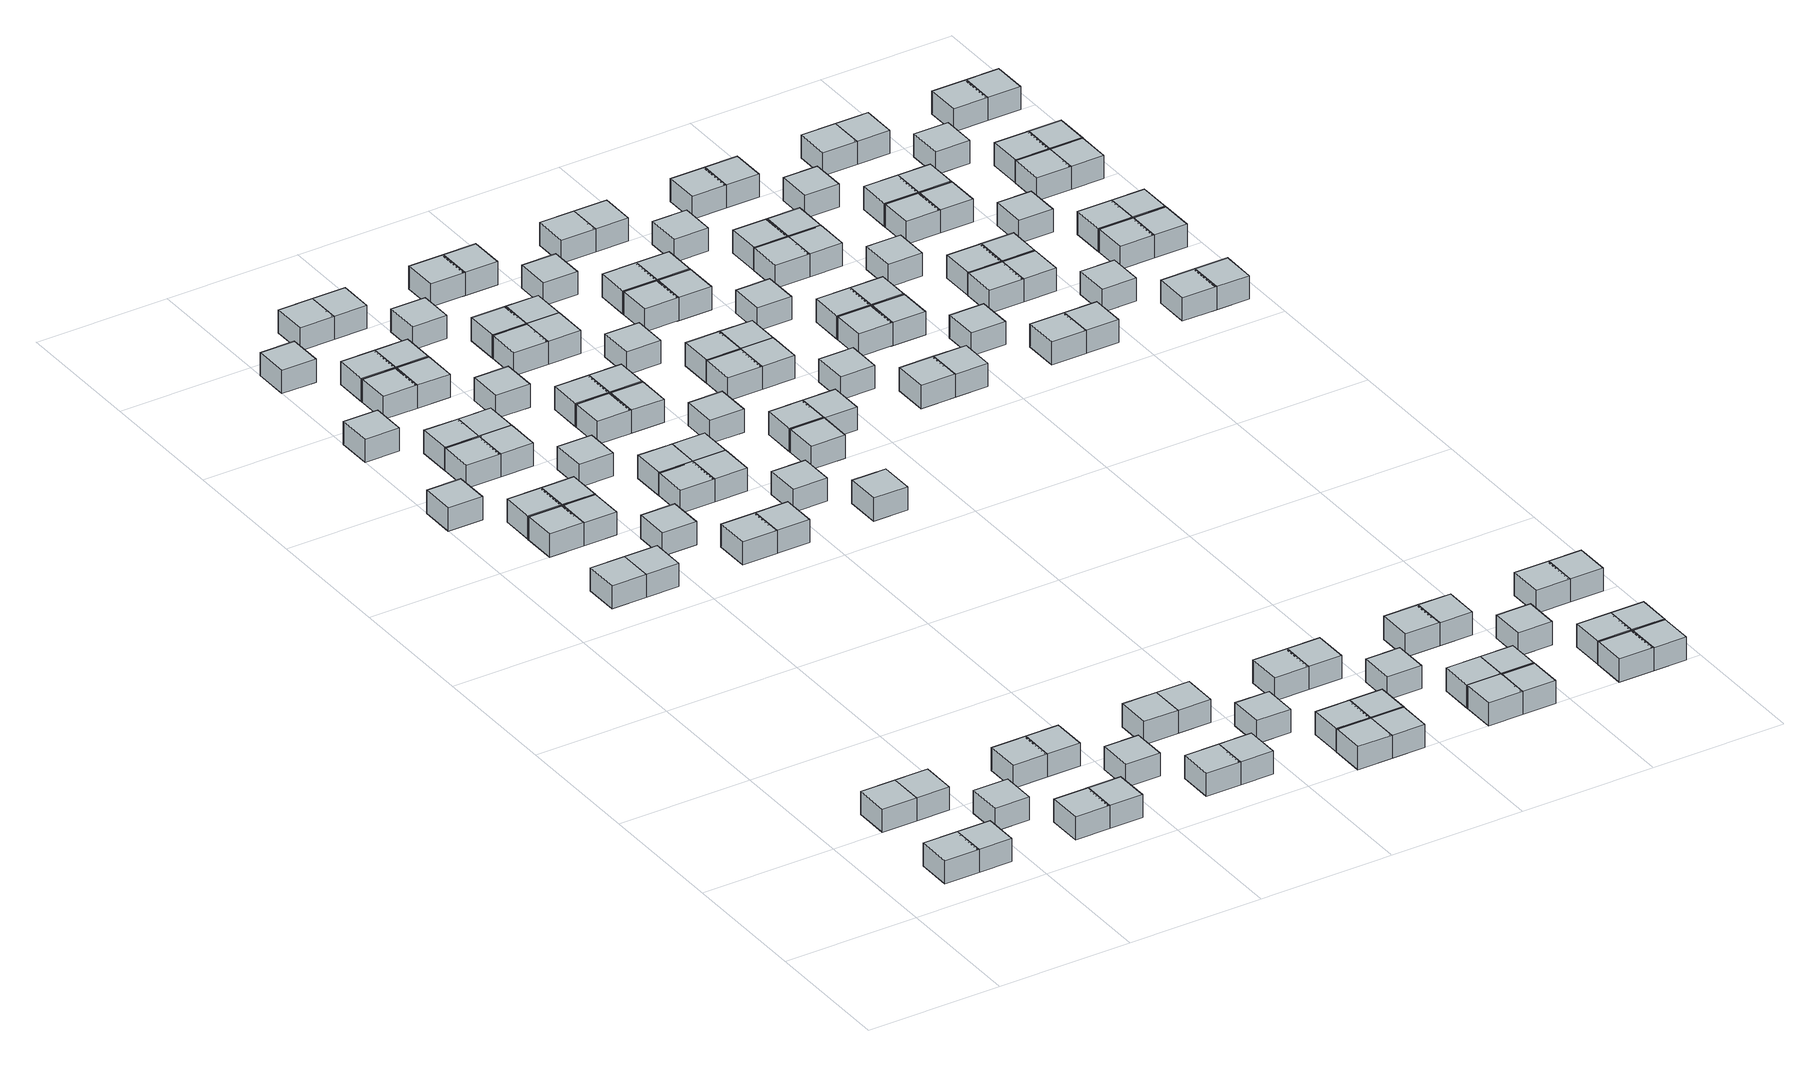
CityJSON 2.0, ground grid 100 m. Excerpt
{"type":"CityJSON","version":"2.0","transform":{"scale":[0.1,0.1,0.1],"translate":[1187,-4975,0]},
"CityObjects":{
"object1":{"type":"GenericCityObject","geometry":[{"type":"Solid","lod":"1","boundaries":[[[[0,1,2,3]],[[4,5,1,0]],[[5,6,2,1]],[[6,7,3,2]],[[7,4,0,3]],[[7,6,5,4]]]]}]},
"object2":{"type":"GenericCityObject","geometry":[{"type":"Solid","lod":"1","boundaries":[[[[8,9,10,11]],[[12,13,9,8]],[[13,14,10,9]],[[14,15,11,10]],[[15,12,8,11]],[[15,14,13,12]]]]}]},
"object3":{"type":"GenericCityObject","geometry":[{"type":"Solid","lod":"1","boundaries":[[[[16,17,18,19]],[[20,21,17,16]],[[21,22,18,17]],[[22,23,19,18]],[[23,20,16,19]],[[23,22,21,20]]]]}]},
"object4":{"type":"GenericCityObject","geometry":[{"type":"Solid","lod":"1","boundaries":[[[[24,25,26,27]],[[28,29,25,24]],[[29,30,26,25]],[[30,31,27,26]],[[31,28,24,27]],[[31,30,29,28]]]]}]},
"object5":{"type":"GenericCityObject","geometry":[{"type":"Solid","lod":"1","boundaries":[[[[32,33,34,35]],[[36,37,33,32]],[[37,38,34,33]],[[38,39,35,34]],[[39,36,32,35]],[[39,38,37,36]]]]}]},
"object6":{"type":"GenericCityObject","geometry":[{"type":"Solid","lod":"1","boundaries":[[[[40,41,42,43]],[[44,45,41,40]],[[45,46,42,41]],[[46,47,43,42]],[[47,44,40,43]],[[47,46,45,44]]]]}]},
"object7":{"type":"GenericCityObject","geometry":[{"type":"Solid","lod":"1","boundaries":[[[[48,49,50,51]],[[52,53,49,48]],[[53,54,50,49]],[[54,55,51,50]],[[55,52,48,51]],[[55,54,53,52]]]]}]},
"object8":{"type":"GenericCityObject","geometry":[{"type":"Solid","lod":"1","boundaries":[[[[56,57,58,59]],[[60,61,57,56]],[[61,62,58,57]],[[62,63,59,58]],[[63,60,56,59]],[[63,62,61,60]]]]}]},
"object9":{"type":"GenericCityObject","geometry":[{"type":"Solid","lod":"1","boundaries":[[[[64,65,66,67]],[[68,69,65,64]],[[69,70,66,65]],[[70,71,67,66]],[[71,68,64,67]],[[71,70,69,68]]]]}]},
"object10":{"type":"GenericCityObject","geometry":[{"type":"Solid","lod":"1","boundaries":[[[[72,73,74,75]],[[76,77,73,72]],[[77,78,74,73]],[[78,79,75,74]],[[79,76,72,75]],[[79,78,77,76]]]]}]},
"object11":{"type":"GenericCityObject","geometry":[{"type":"Solid","lod":"1","boundaries":[[[[80,81,82,83]],[[84,85,81,80]],[[85,86,82,81]],[[86,87,83,82]],[[87,84,80,83]],[[87,86,85,84]]]]}]},
"object12":{"type":"GenericCityObject","geometry":[{"type":"Solid","lod":"1","boundaries":[[[[88,89,90,91]],[[92,93,89,88]],[[93,94,90,89]],[[94,95,91,90]],[[95,92,88,91]],[[95,94,93,92]]]]}]},
"object13":{"type":"GenericCityObject","geometry":[{"type":"Solid","lod":"1","boundaries":[[[[96,97,98,99]],[[100,101,97,96]],[[101,102,98,97]],[[102,103,99,98]],[[103,100,96,99]],[[103,102,101,100]]]]}]},
"object14":{"type":"GenericCityObject","geometry":[{"type":"Solid","lod":"1","boundaries":[[[[104,105,106,107]],[[108,109,105,104]],[[109,110,106,105]],[[110,111,107,106]],[[111,108,104,107]],[[111,110,109,108]]]]}]},
"object15":{"type":"GenericCityObject","geometry":[{"type":"Solid","lod":"1","boundaries":[[[[112,113,114,115]],[[116,117,113,112]],[[117,118,114,113]],[[118,119,115,114]],[[119,116,112,115]],[[119,118,117,116]]]]}]},
"object16":{"type":"GenericCityObject","geometry":[{"type":"Solid","lod":"1","boundaries":[[[[120,121,122,123]],[[124,125,121,120]],[[125,126,122,121]],[[126,127,123,122]],[[127,124,120,123]],[[127,126,125,124]]]]}]},
"object17":{"type":"GenericCityObject","geometry":[{"type":"Solid","lod":"1","boundaries":[[[[128,129,130,131]],[[132,133,129,128]],[[133,134,130,129]],[[134,135,131,130]],[[135,132,128,131]],[[135,134,133,132]]]]}]},
"object18":{"type":"GenericCityObject","geometry":[{"type":"Solid","lod":"1","boundaries":[[[[136,137,138,139]],[[140,141,137,136]],[[141,142,138,137]],[[142,143,139,138]],[[143,140,136,139]],[[143,142,141,140]]]]}]},
"object19":{"type":"GenericCityObject","geometry":[{"type":"Solid","lod":"1","boundaries":[[[[144,145,146,147]],[[148,149,145,144]],[[149,150,146,145]],[[150,151,147,146]],[[151,148,144,147]],[[151,150,149,148]]]]}]},
"object20":{"type":"GenericCityObject","geometry":[{"type":"Solid","lod":"1","boundaries":[[[[152,153,154,155]],[[156,157,153,152]],[[157,158,154,153]],[[158,159,155,154]],[[159,156,152,155]],[[159,158,157,156]]]]}]},
"object21":{"type":"GenericCityObject","geometry":[{"type":"Solid","lod":"1","boundaries":[[[[160,161,162,163]],[[164,165,161,160]],[[165,166,162,161]],[[166,167,163,162]],[[167,164,160,163]],[[167,166,165,164]]]]}]},
"object22":{"type":"GenericCityObject","geometry":[{"type":"Solid","lod":"1","boundaries":[[[[168,169,170,171]],[[172,173,169,168]],[[173,174,170,169]],[[174,175,171,170]],[[175,172,168,171]],[[175,174,173,172]]]]}]},
"object23":{"type":"GenericCityObject","geometry":[{"type":"Solid","lod":"1","boundaries":[[[[176,177,178,179]],[[180,181,177,176]],[[181,182,178,177]],[[182,183,179,178]],[[183,180,176,179]],[[183,182,181,180]]]]}]},
"object24":{"type":"GenericCityObject","geometry":[{"type":"Solid","lod":"1","boundaries":[[[[184,185,186,187]],[[188,189,185,184]],[[189,190,186,185]],[[190,191,187,186]],[[191,188,184,187]],[[191,190,189,188]]]]}]},
"object25":{"type":"GenericCityObject","geometry":[{"type":"Solid","lod":"1","boundaries":[[[[192,193,194,195]],[[196,197,193,192]],[[197,198,194,193]],[[198,199,195,194]],[[199,196,192,195]],[[199,198,197,196]]]]}]},
"object26":{"type":"GenericCityObject","geometry":[{"type":"Solid","lod":"1","boundaries":[[[[200,201,202,203]],[[204,205,201,200]],[[205,206,202,201]],[[206,207,203,202]],[[207,204,200,203]],[[207,206,205,204]]]]}]},
"object27":{"type":"GenericCityObject","geometry":[{"type":"Solid","lod":"1","boundaries":[[[[208,209,210,211]],[[212,213,209,208]],[[213,214,210,209]],[[214,215,211,210]],[[215,212,208,211]],[[215,214,213,212]]]]}]},
"object28":{"type":"GenericCityObject","geometry":[{"type":"Solid","lod":"1","boundaries":[[[[216,217,218,219]],[[220,221,217,216]],[[221,222,218,217]],[[222,223,219,218]],[[223,220,216,219]],[[223,222,221,220]]]]}]},
"object29":{"type":"GenericCityObject","geometry":[{"type":"Solid","lod":"1","boundaries":[[[[224,225,226,227]],[[228,229,225,224]],[[229,230,226,225]],[[230,231,227,226]],[[231,228,224,227]],[[231,230,229,228]]]]}]},
"object30":{"type":"GenericCityObject","geometry":[{"type":"Solid","lod":"1","boundaries":[[[[232,233,234,235]],[[236,237,233,232]],[[237,238,234,233]],[[238,239,235,234]],[[239,236,232,235]],[[239,238,237,236]]]]}]},
"object31":{"type":"GenericCityObject","geometry":[{"type":"Solid","lod":"1","boundaries":[[[[240,241,242,243]],[[244,245,241,240]],[[245,246,242,241]],[[246,247,243,242]],[[247,244,240,243]],[[247,246,245,244]]]]}]},
"object32":{"type":"GenericCityObject","geometry":[{"type":"Solid","lod":"1","boundaries":[[[[248,249,250,251]],[[252,253,249,248]],[[253,254,250,249]],[[254,255,251,250]],[[255,252,248,251]],[[255,254,253,252]]]]}]},
"object33":{"type":"GenericCityObject","geometry":[{"type":"Solid","lod":"1","boundaries":[[[[256,257,258,259]],[[260,261,257,256]],[[261,262,258,257]],[[262,263,259,258]],[[263,260,256,259]],[[263,262,261,260]]]]}]},
"object34":{"type":"GenericCityObject","geometry":[{"type":"Solid","lod":"1","boundaries":[[[[264,265,266,267]],[[268,269,265,264]],[[269,270,266,265]],[[270,271,267,266]],[[271,268,264,267]],[[271,270,269,268]]]]}]},
"object35":{"type":"GenericCityObject","geometry":[{"type":"Solid","lod":"1","boundaries":[[[[272,273,274,275]],[[276,277,273,272]],[[277,278,274,273]],[[278,279,275,274]],[[279,276,272,275]],[[279,278,277,276]]]]}]},
"object36":{"type":"GenericCityObject","geometry":[{"type":"Solid","lod":"1","boundaries":[[[[280,281,282,283]],[[284,285,281,280]],[[285,286,282,281]],[[286,287,283,282]],[[287,284,280,283]],[[287,286,285,284]]]]}]},
"object37":{"type":"GenericCityObject","geometry":[{"type":"Solid","lod":"1","boundaries":[[[[288,289,290,291]],[[292,293,289,288]],[[293,294,290,289]],[[294,295,291,290]],[[295,292,288,291]],[[295,294,293,292]]]]}]},
"object38":{"type":"GenericCityObject","geometry":[{"type":"Solid","lod":"1","boundaries":[[[[296,297,298,299]],[[300,301,297,296]],[[301,302,298,297]],[[302,303,299,298]],[[303,300,296,299]],[[303,302,301,300]]]]}]},
"object39":{"type":"GenericCityObject","geometry":[{"type":"Solid","lod":"1","boundaries":[[[[304,305,306,307]],[[308,309,305,304]],[[309,310,306,305]],[[310,311,307,306]],[[311,308,304,307]],[[311,310,309,308]]]]}]},
"object40":{"type":"GenericCityObject","geometry":[{"type":"Solid","lod":"1","boundaries":[[[[312,313,314,315]],[[316,317,313,312]],[[317,318,314,313]],[[318,319,315,314]],[[319,316,312,315]],[[319,318,317,316]]]]}]},
"object41":{"type":"GenericCityObject","geometry":[{"type":"Solid","lod":"1","boundaries":[[[[320,321,322,323]],[[324,325,321,320]],[[325,326,322,321]],[[326,327,323,322]],[[327,324,320,323]],[[327,326,325,324]]]]}]},
"object42":{"type":"GenericCityObject","geometry":[{"type":"Solid","lod":"1","boundaries":[[[[328,329,330,331]],[[332,333,329,328]],[[333,334,330,329]],[[334,335,331,330]],[[335,332,328,331]],[[335,334,333,332]]]]}]},
"object43":{"type":"GenericCityObject","geometry":[{"type":"Solid","lod":"1","boundaries":[[[[336,337,338,339]],[[340,341,337,336]],[[341,342,338,337]],[[342,343,339,338]],[[343,340,336,339]],[[343,342,341,340]]]]}]},
"object44":{"type":"GenericCityObject","geometry":[{"type":"Solid","lod":"1","boundaries":[[[[344,345,346,347]],[[348,349,345,344]],[[349,350,346,345]],[[350,351,347,346]],[[351,348,344,347]],[[351,350,349,348]]]]}]},
"object45":{"type":"GenericCityObject","geometry":[{"type":"Solid","lod":"1","boundaries":[[[[352,353,354,355]],[[356,357,353,352]],[[357,358,354,353]],[[358,359,355,354]],[[359,356,352,355]],[[359,358,357,356]]]]}]},
"object46":{"type":"GenericCityObject","geometry":[{"type":"Solid","lod":"1","boundaries":[[[[360,361,362,363]],[[364,365,361,360]],[[365,366,362,361]],[[366,367,363,362]],[[367,364,360,363]],[[367,366,365,364]]]]}]},
"object47":{"type":"GenericCityObject","geometry":[{"type":"Solid","lod":"1","boundaries":[[[[368,369,370,371]],[[372,373,369,368]],[[373,374,370,369]],[[374,375,371,370]],[[375,372,368,371]],[[375,374,373,372]]]]}]},
"object48":{"type":"GenericCityObject","geometry":[{"type":"Solid","lod":"1","boundaries":[[[[376,377,378,379]],[[380,381,377,376]],[[381,382,378,377]],[[382,383,379,378]],[[383,380,376,379]],[[383,382,381,380]]]]}]},
"object49":{"type":"GenericCityObject","geometry":[{"type":"Solid","lod":"1","boundaries":[[[[384,385,386,387]],[[388,389,385,384]],[[389,390,386,385]],[[390,391,387,386]],[[391,388,384,387]],[[391,390,389,388]]]]}]},
"object50":{"type":"GenericCityObject","geometry":[{"type":"Solid","lod":"1","boundaries":[[[[392,393,394,395]],[[396,397,393,392]],[[397,398,394,393]],[[398,399,395,394]],[[399,396,392,395]],[[399,398,397,396]]]]}]},
"object51":{"type":"GenericCityObject","geometry":[{"type":"Solid","lod":"1","boundaries":[[[[400,401,402,403]],[[404,405,401,400]],[[405,406,402,401]],[[406,407,403,402]],[[407,404,400,403]],[[407,406,405,404]]]]}]},
"object52":{"type":"GenericCityObject","geometry":[{"type":"Solid","lod":"1","boundaries":[[[[408,409,410,411]],[[412,413,409,408]],[[413,414,410,409]],[[414,415,411,410]],[[415,412,408,411]],[[415,414,413,412]]]]}]},
"object53":{"type":"GenericCityObject","geometry":[{"type":"Solid","lod":"1","boundaries":[[[[416,417,418,419]],[[420,421,417,416]],[[421,422,418,417]],[[422,423,419,418]],[[423,420,416,419]],[[423,422,421,420]]]]}]},
"object54":{"type":"GenericCityObject","geometry":[{"type":"Solid","lod":"1","boundaries":[[[[424,425,426,427]],[[428,429,425,424]],[[429,430,426,425]],[[430,431,427,426]],[[431,428,424,427]],[[431,430,429,428]]]]}]},
"object55":{"type":"GenericCityObject","geometry":[{"type":"Solid","lod":"1","boundaries":[[[[432,433,434,435]],[[436,437,433,432]],[[437,438,434,433]],[[438,439,435,434]],[[439,436,432,435]],[[439,438,437,436]]]]}]},
"object56":{"type":"GenericCityObject","geometry":[{"type":"Solid","lod":"1","boundaries":[[[[440,441,442,443]],[[444,445,441,440]],[[445,446,442,441]],[[446,447,443,442]],[[447,444,440,443]],[[447,446,445,444]]]]}]},
"object57":{"type":"GenericCityObject","geometry":[{"type":"Solid","lod":"1","boundaries":[[[[448,449,450,451]],[[452,453,449,448]],[[453,454,450,449]],[[454,455,451,450]],[[455,452,448,451]],[[455,454,453,452]]]]}]},
"object58":{"type":"GenericCityObject","geometry":[{"type":"Solid","lod":"1","boundaries":[[[[456,457,458,459]],[[460,461,457,456]],[[461,462,458,457]],[[462,463,459,458]],[[463,460,456,459]],[[463,462,461,460]]]]}]},
"object59":{"type":"GenericCityObject","geometry":[{"type":"Solid","lod":"1","boundaries":[[[[464,465,466,467]],[[468,469,465,464]],[[469,470,466,465]],[[470,471,467,466]],[[471,468,464,467]],[[471,470,469,468]]]]}]},
"object60":{"type":"GenericCityObject","geometry":[{"type":"Solid","lod":"1","boundaries":[[[[472,473,474,475]],[[476,477,473,472]],[[477,478,474,473]],[[478,479,475,474]],[[479,476,472,475]],[[479,478,477,476]]]]}]},
"object61":{"type":"GenericCityObject","geometry":[{"type":"Solid","lod":"1","boundaries":[[[[480,481,482,483]],[[484,485,481,480]],[[485,486,482,481]],[[486,487,483,482]],[[487,484,480,483]],[[487,486,485,484]]]]}]},
"object62":{"type":"GenericCityObject","geometry":[{"type":"Solid","lod":"1","boundaries":[[[[488,489,490,491]],[[492,493,489,488]],[[493,494,490,489]],[[494,495,491,490]],[[495,492,488,491]],[[495,494,493,492]]]]}]},
"object63":{"type":"GenericCityObject","geometry":[{"type":"Solid","lod":"1","boundaries":[[[[496,497,498,499]],[[500,501,497,496]],[[501,502,498,497]],[[502,503,499,498]],[[503,500,496,499]],[[503,502,501,500]]]]}]},
"object64":{"type":"GenericCityObject","geometry":[{"type":"Solid","lod":"1","boundaries":[[[[504,505,506,507]],[[508,509,505,504]],[[509,510,506,505]],[[510,511,507,506]],[[511,508,504,507]],[[511,510,509,508]]]]}]},
"object65":{"type":"GenericCityObject","geometry":[{"type":"Solid","lod":"1","boundaries":[[[[512,513,514,515]],[[516,517,513,512]],[[517,518,514,513]],[[518,519,515,514]],[[519,516,512,515]],[[519,518,517,516]]]]}]},
"object66":{"type":"GenericCityObject","geometry":[{"type":"Solid","lod":"1","boundaries":[[[[520,521,522,523]],[[524,525,521,520]],[[525,526,522,521]],[[526,527,523,522]],[[527,524,520,523]],[[527,526,525,524]]]]}]},
"object67":{"type":"GenericCityObject","geometry":[{"type":"Solid","lod":"1","boundaries":[[[[528,529,530,531]],[[532,533,529,528]],[[533,534,530,529]],[[534,535,531,530]],[[535,532,528,531]],[[535,534,533,532]]]]}]},
"object68":{"type":"GenericCityObject","geometry":[{"type":"Solid","lod":"1","boundaries":[[[[536,537,538,539]],[[540,541,537,536]],[[541,542,538,537]],[[542,543,539,538]],[[543,540,536,539]],[[543,542,541,540]]]]}]},
"object69":{"type":"GenericCityObject","geometry":[{"type":"Solid","lod":"1","boundaries":[[[[544,545,546,547]],[[548,549,545,544]],[[549,550,546,545]],[[550,551,547,546]],[[551,548,544,547]],[[551,550,549,548]]]]}]},
"object70":{"type":"GenericCityObject","geometry":[{"type":"Solid","lod":"1","boundaries":[[[[552,553,554,555]],[[556,557,553,552]],[[557,558,554,553]],[[558,559,555,554]],[[559,556,552,555]],[[559,558,557,556]]]]}]},
"object71":{"type":"GenericCityObject","geometry":[{"type":"Solid","lod":"1","boundaries":[[[[560,561,562,563]],[[564,565,561,560]],[[565,566,562,561]],[[566,567,563,562]],[[567,564,560,563]],[[567,566,565,564]]]]}]},
"object72":{"type":"GenericCityObject","geometry":[{"type":"Solid","lod":"1","boundaries":[[[[568,569,570,571]],[[572,573,569,568]],[[573,574,570,569]],[[574,575,571,570]],[[575,572,568,571]],[[575,574,573,572]]]]}]},
"object73":{"type":"GenericCityObject","geometry":[{"type":"Solid","lod":"1","boundaries":[[[[576,577,578,579]],[[580,581,577,576]],[[581,582,578,577]],[[582,583,579,578]],[[583,580,576,579]],[[583,582,581,580]]]]}]},
"object74":{"type":"GenericCityObject","geometry":[{"type":"Solid","lod":"1","boundaries":[[[[584,585,586,587]],[[588,589,585,584]],[[589,590,586,585]],[[590,591,587,586]],[[591,588,584,587]],[[591,590,589,588]]]]}]},
"object75":{"type":"GenericCityObject","geometry":[{"type":"Solid","lod":"1","boundaries":[[[[592,593,594,595]],[[596,597,593,592]],[[597,598,594,593]],[[598,599,595,594]],[[599,596,592,595]],[[599,598,597,596]]]]}]},
"object76":{"type":"GenericCityObject","geometry":[{"type":"Solid","lod":"1","boundaries":[[[[600,601,602,603]],[[604,605,601,600]],[[605,606,602,601]],[[606,607,603,602]],[[607,604,600,603]],[[607,606,605,604]]]]}]},
"object77":{"type":"GenericCityObject","geometry":[{"type":"Solid","lod":"1","boundaries":[[[[608,609,610,611]],[[612,613,609,608]],[[613,614,610,609]],[[614,615,611,610]],[[615,612,608,611]],[[615,614,613,612]]]]}]},
"object78":{"type":"GenericCityObject","geometry":[{"type":"Solid","lod":"1","boundaries":[[[[616,617,618,619]],[[620,621,617,616]],[[621,622,618,617]],[[622,623,619,618]],[[623,620,616,619]],[[623,622,621,620]]]]}]},
"object79":{"type":"GenericCityObject","geometry":[{"type":"Solid","lod":"1","boundaries":[[[[624,625,626,627]],[[628,629,625,624]],[[629,630,626,625]],[[630,631,627,626]],[[631,628,624,627]],[[631,630,629,628]]]]}]},
"object80":{"type":"GenericCityObject","geometry":[{"type":"Solid","lod":"1","boundaries":[[[[632,633,634,635]],[[636,637,633,632]],[[637,638,634,633]],[[638,639,635,634]],[[639,636,632,635]],[[639,638,637,636]]]]}]},
"object81":{"type":"GenericCityObject","geometry":[{"type":"Solid","lod":"1","boundaries":[[[[640,641,642,643]],[[644,645,641,640]],[[645,646,642,641]],[[646,647,643,642]],[[647,644,640,643]],[[647,646,645,644]]]]}]},
"object82":{"type":"GenericCityObject","geometry":[{"type":"Solid","lod":"1","boundaries":[[[[648,649,650,651]],[[652,653,649,648]],[[653,654,650,649]],[[654,655,651,650]],[[655,652,648,651]],[[655,654,653,652]]]]}]},
"object83":{"type":"GenericCityObject","geometry":[{"type":"Solid","lod":"1","boundaries":[[[[656,657,658,659]],[[660,661,657,656]],[[661,662,658,657]],[[662,663,659,658]],[[663,660,656,659]],[[663,662,661,660]]]]}]},
"object84":{"type":"GenericCityObject","geometry":[{"type":"Solid","lod":"1","boundaries":[[[[664,665,666,667]],[[668,669,665,664]],[[669,670,666,665]],[[670,671,667,666]],[[671,668,664,667]],[[671,670,669,668]]]]}]},
"object85":{"type":"GenericCityObject","geometry":[{"type":"Solid","lod":"1","boundaries":[[[[672,673,674,675]],[[676,677,673,672]],[[677,678,674,673]],[[678,679,675,674]],[[679,676,672,675]],[[679,678,677,676]]]]}]},
"object86":{"type":"GenericCityObject","geometry":[{"type":"Solid","lod":"1","boundaries":[[[[680,681,682,683]],[[684,685,681,680]],[[685,686,682,681]],[[686,687,683,682]],[[687,684,680,683]],[[687,686,685,684]]]]}]},
"object87":{"type":"GenericCityObject","geometry":[{"type":"Solid","lod":"1","boundaries":[[[[688,689,690,691]],[[692,693,689,688]],[[693,694,690,689]],[[694,695,691,690]],[[695,692,688,691]],[[695,694,693,692]]]]}]},
"object88":{"type":"GenericCityObject","geometry":[{"type":"Solid","lod":"1","boundaries":[[[[696,697,698,699]],[[700,701,697,696]],[[701,702,698,697]],[[702,703,699,698]],[[703,700,696,699]],[[703,702,701,700]]]]}]},
"object89":{"type":"GenericCityObject","geometry":[{"type":"Solid","lod":"1","boundaries":[[[[704,705,706,707]],[[708,709,705,704]],[[709,710,706,705]],[[710,711,707,706]],[[711,708,704,707]],[[711,710,709,708]]]]}]},
"object90":{"type":"GenericCityObject","geometry":[{"type":"Solid","lod":"1","boundaries":[[[[712,713,714,715]],[[716,717,713,712]],[[717,718,714,713]],[[718,719,715,714]],[[719,716,712,715]],[[719,718,717,716]]]]}]},
"object91":{"type":"GenericCityObject","geometry":[{"type":"Solid","lod":"1","boundaries":[[[[720,721,722,723]],[[724,725,721,720]],[[725,726,722,721]],[[726,727,723,722]],[[727,724,720,723]],[[727,726,725,724]]]]}]},
"object92":{"type":"GenericCityObject","geometry":[{"type":"Solid","lod":"1","boundaries":[[[[728,729,730,731]],[[732,733,729,728]],[[733,734,730,729]],[[734,735,731,730]],[[735,732,728,731]],[[735,734,733,732]]]]}]},
"object93":{"type":"GenericCityObject","geometry":[{"type":"Solid","lod":"1","boundaries":[[[[736,737,738,739]],[[740,741,737,736]],[[741,742,738,737]],[[742,743,739,738]],[[743,740,736,739]],[[743,742,741,740]]]]}]},
"object94":{"type":"GenericCityObject","geometry":[{"type":"Solid","lod":"1","boundaries":[[[[744,745,746,747]],[[748,749,745,744]],[[749,750,746,745]],[[750,751,747,746]],[[751,748,744,747]],[[751,750,749,748]]]]}]},
"object95":{"type":"GenericCityObject","geometry":[{"type":"Solid","lod":"1","boundaries":[[[[752,753,754,755]],[[756,757,753,752]],[[757,758,754,753]],[[758,759,755,754]],[[759,756,752,755]],[[759,758,757,756]]]]}]},
"object96":{"type":"GenericCityObject","geometry":[{"type":"Solid","lod":"1","boundaries":[[[[760,761,762,763]],[[764,765,761,760]],[[765,766,762,761]],[[766,767,763,762]],[[767,764,760,763]],[[767,766,765,764]]]]}]},
"object97":{"type":"GenericCityObject","geometry":[{"type":"Solid","lod":"1","boundaries":[[[[768,769,770,771]],[[772,773,769,768]],[[773,774,770,769]],[[774,775,771,770]],[[775,772,768,771]],[[775,774,773,772]]]]}]},
"object98":{"type":"GenericCityObject","geometry":[{"type":"Solid","lod":"1","boundaries":[[[[776,777,778,779]],[[780,781,777,776]],[[781,782,778,777]],[[782,783,779,778]],[[783,780,776,779]],[[783,782,781,780]]]]}]},
"object99":{"type":"GenericCityObject","geometry":[{"type":"Solid","lod":"1","boundaries":[[[[784,785,786,787]],[[788,789,785,784]],[[789,790,786,785]],[[790,791,787,786]],[[791,788,784,787]],[[791,790,789,788]]]]}]},
"object100":{"type":"GenericCityObject","geometry":[{"type":"Solid","lod":"1","boundaries":[[[[792,793,794,795]],[[796,797,793,792]],[[797,798,794,793]],[[798,799,795,794]],[[799,796,792,795]],[[799,798,797,796]]]]}]},
"object101":{"type":"GenericCityObject","geometry":[{"type":"Solid","lod":"1","boundaries":[[[[800,801,802,803]],[[804,805,801,800]],[[805,806,802,801]],[[806,807,803,802]],[[807,804,800,803]],[[807,806,805,804]]]]}]},
"object102":{"type":"GenericCityObject","geometry":[{"type":"Solid","lod":"1","boundaries":[[[[808,809,810,811]],[[812,813,809,808]],[[813,814,810,809]],[[814,815,811,810]],[[815,812,808,811]],[[815,814,813,812]]]]}]},
"object103":{"type":"GenericCityObject","geometry":[{"type":"Solid","lod":"1","boundaries":[[[[816,817,818,819]],[[820,821,817,816]],[[821,822,818,817]],[[822,823,819,818]],[[823,820,816,819]],[[823,822,821,820]]]]}]},
"object104":{"type":"GenericCityObject","geometry":[{"type":"Solid","lod":"1","boundaries":[[[[824,825,826,827]],[[828,829,825,824]],[[829,830,826,825]],[[830,831,827,826]],[[831,828,824,827]],[[831,830,829,828]]]]}]},
"object105":{"type":"GenericCityObject","geometry":[{"type":"Solid","lod":"1","boundaries":[[[[832,833,834,835]],[[836,837,833,832]],[[837,838,834,833]],[[838,839,835,834]],[[839,836,832,835]],[[839,838,837,836]]]]}]},
"object106":{"type":"GenericCityObject","geometry":[{"type":"Solid","lod":"1","boundaries":[[[[840,841,842,843]],[[844,845,841,840]],[[845,846,842,841]],[[846,847,843,842]],[[847,844,840,843]],[[847,846,845,844]]]]}]},
"object107":{"type":"GenericCityObject","geometry":[{"type":"Solid","lod":"1","boundaries":[[[[848,849,850,851]],[[852,853,849,848]],[[853,854,850,849]],[[854,855,851,850]],[[855,852,848,851]],[[855,854,853,852]]]]}]},
"object108":{"type":"GenericCityObject","geometry":[{"type":"Solid","lod":"1","boundaries":[[[[856,857,858,859]],[[860,861,857,856]],[[861,862,858,857]],[[862,863,859,858]],[[863,860,856,859]],[[863,862,861,860]]]]}]},
"object109":{"type":"GenericCityObject","geometry":[{"type":"Solid","lod":"1","boundaries":[[[[864,865,866,867]],[[868,869,865,864]],[[869,870,866,865]],[[870,871,867,866]],[[871,868,864,867]],[[871,870,869,868]]]]}]},
"object110":{"type":"GenericCityObject","geometry":[{"type":"Solid","lod":"1","boundaries":[[[[872,873,874,875]],[[876,877,873,872]],[[877,878,874,873]],[[878,879,875,874]],[[879,876,872,875]],[[879,878,877,876]]]]}]},
"object111":{"type":"GenericCityObject","geometry":[{"type":"Solid","lod":"1","boundaries":[[[[880,881,882,883]],[[884,885,881,880]],[[885,886,882,881]],[[886,887,883,882]],[[887,884,880,883]],[[887,886,885,884]]]]}]},
"object112":{"type":"GenericCityObject","geometry":[{"type":"Solid","lod":"1","boundaries":[[[[888,889,890,891]],[[892,893,889,888]],[[893,894,890,889]],[[894,895,891,890]],[[895,892,888,891]],[[895,894,893,892]]]]}]},
"object113":{"type":"GenericCityObject","geometry":[{"type":"Solid","lod":"1","boundaries":[[[[896,897,898,899]],[[900,901,897,896]],[[901,902,898,897]],[[902,903,899,898]],[[903,900,896,899]],[[903,902,901,900]]]]}]},
"object114":{"type":"GenericCityObject","geometry":[{"type":"Solid","lod":"1","boundaries":[[[[904,905,906,907]],[[908,909,905,904]],[[909,910,906,905]],[[910,911,907,906]],[[911,908,904,907]],[[911,910,909,908]]]]}]},
"object115":{"type":"GenericCityObject","geometry":[{"type":"Solid","lod":"1","boundaries":[[[[912,913,914,915]],[[916,917,913,912]],[[917,918,914,913]],[[918,919,915,914]],[[919,916,912,915]],[[919,918,917,916]]]]}]},
"object116":{"type":"GenericCityObject","geometry":[{"type":"Solid","lod":"1","boundaries":[[[[920,921,922,923]],[[924,925,921,920]],[[925,926,922,921]],[[926,927,923,922]],[[927,924,920,923]],[[927,926,925,924]]]]}]},
"object117":{"type":"GenericCityObject","geometry":[{"type":"Solid","lod":"1","boundaries":[[[[928,929,930,931]],[[932,933,929,928]],[[933,934,930,929]],[[934,935,931,930]],[[935,932,928,931]],[[935,934,933,932]]]]}]},
"object118":{"type":"GenericCityObject","geometry":[{"type":"Solid","lod":"1","boundaries":[[[[936,937,938,939]],[[940,941,937,936]],[[941,942,938,937]],[[942,943,939,938]],[[943,940,936,939]],[[943,942,941,940]]]]}]},
"object119":{"type":"GenericCityObject","geometry":[{"type":"Solid","lod":"1","boundaries":[[[[944,945,946,947]],[[948,949,945,944]],[[949,950,946,945]],[[950,951,947,946]],[[951,948,944,947]],[[951,950,949,948]]]]}]},
"object120":{"type":"GenericCityObject","geometry":[{"type":"Solid","lod":"1","boundaries":[[[[952,953,954,955]],[[956,957,953,952]],[[957,958,954,953]],[[958,959,955,954]],[[959,956,952,955]],[[959,958,957,956]]]]}]},
"object121":{"type":"GenericCityObject","geometry":[{"type":"Solid","lod":"1","boundaries":[[[[960,961,962,963]],[[964,965,961,960]],[[965,966,962,961]],[[966,967,963,962]],[[967,964,960,963]],[[967,966,965,964]]]]}]},
"object122":{"type":"GenericCityObject","geometry":[{"type":"Solid","lod":"1","boundaries":[[[[968,969,970,971]],[[972,973,969,968]],[[973,974,970,969]],[[974,975,971,970]],[[975,972,968,971]],[[975,974,973,972]]]]}]},
"object123":{"type":"GenericCityObject","geometry":[{"type":"Solid","lod":"1","boundaries":[[[[976,977,978,979]],[[980,981,977,976]],[[981,982,978,977]],[[982,983,979,978]],[[983,980,976,979]],[[983,982,981,980]]]]}]},
"object124":{"type":"GenericCityObject","geometry":[{"type":"Solid","lod":"1","boundaries":[[[[984,985,986,987]],[[988,989,985,984]],[[989,990,986,985]],[[990,991,987,986]],[[991,988,984,987]],[[991,990,989,988]]]]}]},
"object125":{"type":"GenericCityObject","geometry":[{"type":"Solid","lod":"1","boundaries":[[[[992,993,994,995]],[[996,997,993,992]],[[997,998,994,993]],[[998,999,995,994]],[[999,996,992,995]],[[999,998,997,996]]]]}]},
"object126":{"type":"GenericCityObject","geometry":[{"type":"Solid","lod":"1","boundaries":[[[[1000,1001,1002,1003]],[[1004,1005,1001,1000]],[[1005,1006,1002,1001]],[[1006,1007,1003,1002]],[[1007,1004,1000,1003]],[[1007,1006,1005,1004]]]]}]},
"object127":{"type":"GenericCityObject","geometry":[{"type":"Solid","lod":"1","boundaries":[[[[1008,1009,1010,1011]],[[1012,1013,1009,1008]],[[1013,1014,1010,1009]],[[1014,1015,1011,1010]],[[1015,1012,1008,1011]],[[1015,1014,1013,1012]]]]}]},
"object128":{"type":"GenericCityObject","geometry":[{"type":"Solid","lod":"1","boundaries":[[[[1016,1017,1018,1019]],[[1020,1021,1017,1016]],[[1021,1022,1018,1017]],[[1022,1023,1019,1018]],[[1023,1020,1016,1019]],[[1023,1022,1021,1020]]]]}]},
"object129":{"type":"GenericCityObject","geometry":[{"type":"Solid","lod":"1","boundaries":[[[[1024,1025,1026,1027]],[[1028,1029,1025,1024]],[[1029,1030,1026,1025]],[[1030,1031,1027,1026]],[[1031,1028,1024,1027]],[[1031,1030,1029,1028]]]]}]},
"object130":{"type":"GenericCityObject","geometry":[{"type":"Solid","lod":"1","boundaries":[[[[1032,1033,1034,1035]],[[1036,1037,1033,1032]],[[1037,1038,1034,1033]],[[1038,1039,1035,1034]],[[1039,1036,1032,1035]],[[1039,1038,1037,1036]]]]}]},
"object131":{"type":"GenericCityObject","geometry":[{"type":"Solid","lod":"1","boundaries":[[[[1040,1041,1042,1043]],[[1044,1045,1041,1040]],[[1045,1046,1042,1041]],[[1046,1047,1043,1042]],[[1047,1044,1040,1043]],[[1047,1046,1045,1044]]]]}]},
"object132":{"type":"GenericCityObject","geometry":[{"type":"Solid","lod":"1","boundaries":[[[[1048,1049,1050,1051]],[[1052,1053,1049,1048]],[[1053,1054,1050,1049]],[[1054,1055,1051,1050]],[[1055,1052,1048,1051]],[[1055,1054,1053,1052]]]]}]},
"object133":{"type":"GenericCityObject","geometry":[{"type":"Solid","lod":"1","boundaries":[[[[1056,1057,1058,1059]],[[1060,1061,1057,1056]],[[1061,1062,1058,1057]],[[1062,1063,1059,1058]],[[1063,1060,1056,1059]],[[1063,1062,1061,1060]]]]}]},
"object134":{"type":"GenericCityObject","geometry":[{"type":"Solid","lod":"1","boundaries":[[[[1064,1065,1066,1067]],[[1068,1069,1065,1064]],[[1069,1070,1066,1065]],[[1070,1071,1067,1066]],[[1071,1068,1064,1067]],[[1071,1070,1069,1068]]]]}]},
"object135":{"type":"GenericCityObject","geometry":[{"type":"Solid","lod":"1","boundaries":[[[[1072,1073,1074,1075]],[[1076,1077,1073,1072]],[[1077,1078,1074,1073]],[[1078,1079,1075,1074]],[[1079,1076,1072,1075]],[[1079,1078,1077,1076]]]]}]},
"object136":{"type":"GenericCityObject","geometry":[{"type":"Solid","lod":"1","boundaries":[[[[1080,1081,1082,1083]],[[1084,1085,1081,1080]],[[1085,1086,1082,1081]],[[1086,1087,1083,1082]],[[1087,1084,1080,1083]],[[1087,1086,1085,1084]]]]}]},
"object137":{"type":"GenericCityObject","geometry":[{"type":"Solid","lod":"1","boundaries":[[[[1088,1089,1090,1091]],[[1092,1093,1089,1088]],[[1093,1094,1090,1089]],[[1094,1095,1091,1090]],[[1095,1092,1088,1091]],[[1095,1094,1093,1092]]]]}]}
},
"vertices":[
[380,250,0],[642,250,0],[642,512,0],[380,512,0],[380,250,175],[642,250,175],[642,512,175],[380,512,175],
[380,1000,0],[642,1000,0],[642,1262,0],[380,1262,0],[380,1000,175],[642,1000,175],[642,1262,175],[380,1262,175],
[630,250,0],[892,250,0],[892,512,0],[630,512,0],[630,250,175],[892,250,175],[892,512,175],[630,512,175],
[630,1000,0],[892,1000,0],[892,1262,0],[630,1262,0],[630,1000,175],[892,1000,175],[892,1262,175],[630,1262,175],
[1000,620,0],[1262,620,0],[1262,882,0],[1000,882,0],[1000,620,175],[1262,620,175],[1262,882,175],[1000,882,175],
[1380,250,0],[1642,250,0],[1642,512,0],[1380,512,0],[1380,250,175],[1642,250,175],[1642,512,175],[1380,512,175],
[380,4250,0],[642,4250,0],[642,4512,0],[380,4512,0],[380,4250,175],[642,4250,175],[642,4512,175],[380,4512,175],
[1380,1000,0],[1642,1000,0],[1642,1262,0],[1380,1262,0],[1380,1000,175],[1642,1000,175],[1642,1262,175],[1380,1262,175],
[0,5620,0],[262,5620,0],[262,5882,0],[0,5882,0],[0,5620,175],[262,5620,175],[262,5882,175],[0,5882,175],
[1630,250,0],[1892,250,0],[1892,512,0],[1630,512,0],[1630,250,175],[1892,250,175],[1892,512,175],[1630,512,175],
[380,5000,0],[642,5000,0],[642,5262,0],[380,5262,0],[380,5000,175],[642,5000,175],[642,5262,175],[380,5262,175],
[630,4250,0],[892,4250,0],[892,4512,0],[630,4512,0],[630,4250,175],[892,4250,175],[892,4512,175],[630,4512,175],
[1630,1000,0],[1892,1000,0],[1892,1262,0],[1630,1262,0],[1630,1000,175],[1892,1000,175],[1892,1262,175],[1630,1262,175],
[380,5250,0],[642,5250,0],[642,5512,0],[380,5512,0],[380,5250,175],[642,5250,175],[642,5512,175],[380,5512,175],
[0,6620,0],[262,6620,0],[262,6882,0],[0,6882,0],[0,6620,175],[262,6620,175],[262,6882,175],[0,6882,175],
[630,5000,0],[892,5000,0],[892,5262,0],[630,5262,0],[630,5000,175],[892,5000,175],[892,5262,175],[630,5262,175],
[380,6000,0],[642,6000,0],[642,6262,0],[380,6262,0],[380,6000,175],[642,6000,175],[642,6262,175],[380,6262,175],
[2000,620,0],[2262,620,0],[2262,882,0],[2000,882,0],[2000,620,175],[2262,620,175],[2262,882,175],[2000,882,175],
[630,5250,0],[892,5250,0],[892,5512,0],[630,5512,0],[630,5250,175],[892,5250,175],[892,5512,175],[630,5512,175],
[380,6250,0],[642,6250,0],[642,6512,0],[380,6512,0],[380,6250,175],[642,6250,175],[642,6512,175],[380,6512,175],
[0,7620,0],[262,7620,0],[262,7882,0],[0,7882,0],[0,7620,175],[262,7620,175],[262,7882,175],[0,7882,175],
[1000,4620,0],[1262,4620,0],[1262,4882,0],[1000,4882,0],[1000,4620,175],[1262,4620,175],[1262,4882,175],[1000,4882,175],
[630,6000,0],[892,6000,0],[892,6262,0],[630,6262,0],[630,6000,175],[892,6000,175],[892,6262,175],[630,6262,175],
[2380,250,0],[2642,250,0],[2642,512,0],[2380,512,0],[2380,250,175],[2642,250,175],[2642,512,175],[2380,512,175],
[380,7000,0],[642,7000,0],[642,7262,0],[380,7262,0],[380,7000,175],[642,7000,175],[642,7262,175],[380,7262,175],
[630,6250,0],[892,6250,0],[892,6512,0],[630,6512,0],[630,6250,175],[892,6250,175],[892,6512,175],[630,6512,175],
[380,7250,0],[642,7250,0],[642,7512,0],[380,7512,0],[380,7250,175],[642,7250,175],[642,7512,175],[380,7512,175],
[1380,4250,0],[1642,4250,0],[1642,4512,0],[1380,4512,0],[1380,4250,175],[1642,4250,175],[1642,4512,175],[1380,4512,175],
[2380,1000,0],[2642,1000,0],[2642,1262,0],[2380,1262,0],[2380,1000,175],[2642,1000,175],[2642,1262,175],[2380,1262,175],
[1000,5620,0],[1262,5620,0],[1262,5882,0],[1000,5882,0],[1000,5620,175],[1262,5620,175],[1262,5882,175],[1000,5882,175],
[2630,250,0],[2892,250,0],[2892,512,0],[2630,512,0],[2630,250,175],[2892,250,175],[2892,512,175],[2630,512,175],
[630,7000,0],[892,7000,0],[892,7262,0],[630,7262,0],[630,7000,175],[892,7000,175],[892,7262,175],[630,7262,175],
[380,8000,0],[642,8000,0],[642,8262,0],[380,8262,0],[380,8000,175],[642,8000,175],[642,8262,175],[380,8262,175],
[630,7250,0],[892,7250,0],[892,7512,0],[630,7512,0],[630,7250,175],[892,7250,175],[892,7512,175],[630,7512,175],
[1380,5000,0],[1642,5000,0],[1642,5262,0],[1380,5262,0],[1380,5000,175],[1642,5000,175],[1642,5262,175],[1380,5262,175],
[1630,4250,0],[1892,4250,0],[1892,4512,0],[1630,4512,0],[1630,4250,175],[1892,4250,175],[1892,4512,175],[1630,4512,175],
[2630,1000,0],[2892,1000,0],[2892,1262,0],[2630,1262,0],[2630,1000,175],[2892,1000,175],[2892,1262,175],[2630,1262,175],
[1380,5250,0],[1642,5250,0],[1642,5512,0],[1380,5512,0],[1380,5250,175],[1642,5250,175],[1642,5512,175],[1380,5512,175],
[1000,6620,0],[1262,6620,0],[1262,6882,0],[1000,6882,0],[1000,6620,175],[1262,6620,175],[1262,6882,175],[1000,6882,175],
[630,8000,0],[892,8000,0],[892,8262,0],[630,8262,0],[630,8000,175],[892,8000,175],[892,8262,175],[630,8262,175],
[1630,5000,0],[1892,5000,0],[1892,5262,0],[1630,5262,0],[1630,5000,175],[1892,5000,175],[1892,5262,175],[1630,5262,175],
[1380,6000,0],[1642,6000,0],[1642,6262,0],[1380,6262,0],[1380,6000,175],[1642,6000,175],[1642,6262,175],[1380,6262,175],
[3000,620,0],[3262,620,0],[3262,882,0],[3000,882,0],[3000,620,175],[3262,620,175],[3262,882,175],[3000,882,175],
[1630,5250,0],[1892,5250,0],[1892,5512,0],[1630,5512,0],[1630,5250,175],[1892,5250,175],[1892,5512,175],[1630,5512,175],
[1380,6250,0],[1642,6250,0],[1642,6512,0],[1380,6512,0],[1380,6250,175],[1642,6250,175],[1642,6512,175],[1380,6512,175],
[1000,7620,0],[1262,7620,0],[1262,7882,0],[1000,7882,0],[1000,7620,175],[1262,7620,175],[1262,7882,175],[1000,7882,175],
[3380,0,0],[3642,0,0],[3642,262,0],[3380,262,0],[3380,0,175],[3642,0,175],[3642,262,175],[3380,262,175],
[2000,4620,0],[2262,4620,0],[2262,4882,0],[2000,4882,0],[2000,4620,175],[2262,4620,175],[2262,4882,175],[2000,4882,175],
[1630,6000,0],[1892,6000,0],[1892,6262,0],[1630,6262,0],[1630,6000,175],[1892,6000,175],[1892,6262,175],[1630,6262,175],
[3380,250,0],[3642,250,0],[3642,512,0],[3380,512,0],[3380,250,175],[3642,250,175],[3642,512,175],[3380,512,175],
[1380,7000,0],[1642,7000,0],[1642,7262,0],[1380,7262,0],[1380,7000,175],[1642,7000,175],[1642,7262,175],[1380,7262,175],
[1630,6250,0],[1892,6250,0],[1892,6512,0],[1630,6512,0],[1630,6250,175],[1892,6250,175],[1892,6512,175],[1630,6512,175],
[1380,7250,0],[1642,7250,0],[1642,7512,0],[1380,7512,0],[1380,7250,175],[1642,7250,175],[1642,7512,175],[1380,7512,175],
[3630,0,0],[3892,0,0],[3892,262,0],[3630,262,0],[3630,0,175],[3892,0,175],[3892,262,175],[3630,262,175],
[2380,4250,0],[2642,4250,0],[2642,4512,0],[2380,4512,0],[2380,4250,175],[2642,4250,175],[2642,4512,175],[2380,4512,175],
[3380,1000,0],[3642,1000,0],[3642,1262,0],[3380,1262,0],[3380,1000,175],[3642,1000,175],[3642,1262,175],[3380,1262,175],
[2000,5620,0],[2262,5620,0],[2262,5882,0],[2000,5882,0],[2000,5620,175],[2262,5620,175],[2262,5882,175],[2000,5882,175],
[3630,250,0],[3892,250,0],[3892,512,0],[3630,512,0],[3630,250,175],[3892,250,175],[3892,512,175],[3630,512,175],
[1630,7000,0],[1892,7000,0],[1892,7262,0],[1630,7262,0],[1630,7000,175],[1892,7000,175],[1892,7262,175],[1630,7262,175],
[1380,8000,0],[1642,8000,0],[1642,8262,0],[1380,8262,0],[1380,8000,175],[1642,8000,175],[1642,8262,175],[1380,8262,175],
[1630,7250,0],[1892,7250,0],[1892,7512,0],[1630,7512,0],[1630,7250,175],[1892,7250,175],[1892,7512,175],[1630,7512,175],
[2380,5000,0],[2642,5000,0],[2642,5262,0],[2380,5262,0],[2380,5000,175],[2642,5000,175],[2642,5262,175],[2380,5262,175],
[3630,1000,0],[3892,1000,0],[3892,1262,0],[3630,1262,0],[3630,1000,175],[3892,1000,175],[3892,1262,175],[3630,1262,175],
[2380,5250,0],[2642,5250,0],[2642,5512,0],[2380,5512,0],[2380,5250,175],[2642,5250,175],[2642,5512,175],[2380,5512,175],
[2000,6620,0],[2262,6620,0],[2262,6882,0],[2000,6882,0],[2000,6620,175],[2262,6620,175],[2262,6882,175],[2000,6882,175],
[1630,8000,0],[1892,8000,0],[1892,8262,0],[1630,8262,0],[1630,8000,175],[1892,8000,175],[1892,8262,175],[1630,8262,175],
[2380,6000,0],[2642,6000,0],[2642,6262,0],[2380,6262,0],[2380,6000,175],[2642,6000,175],[2642,6262,175],[2380,6262,175],
[4000,620,0],[4262,620,0],[4262,882,0],[4000,882,0],[4000,620,175],[4262,620,175],[4262,882,175],[4000,882,175],
[2630,5250,0],[2892,5250,0],[2892,5512,0],[2630,5512,0],[2630,5250,175],[2892,5250,175],[2892,5512,175],[2630,5512,175],
[2380,6250,0],[2642,6250,0],[2642,6512,0],[2380,6512,0],[2380,6250,175],[2642,6250,175],[2642,6512,175],[2380,6512,175],
[2000,7620,0],[2262,7620,0],[2262,7882,0],[2000,7882,0],[2000,7620,175],[2262,7620,175],[2262,7882,175],[2000,7882,175],
[4380,0,0],[4642,0,0],[4642,262,0],[4380,262,0],[4380,0,175],[4642,0,175],[4642,262,175],[4380,262,175],
[2630,6000,0],[2892,6000,0],[2892,6262,0],[2630,6262,0],[2630,6000,175],[2892,6000,175],[2892,6262,175],[2630,6262,175],
[4380,250,0],[4642,250,0],[4642,512,0],[4380,512,0],[4380,250,175],[4642,250,175],[4642,512,175],[4380,512,175],
[2380,7000,0],[2642,7000,0],[2642,7262,0],[2380,7262,0],[2380,7000,175],[2642,7000,175],[2642,7262,175],[2380,7262,175],
[2630,6250,0],[2892,6250,0],[2892,6512,0],[2630,6512,0],[2630,6250,175],[2892,6250,175],[2892,6512,175],[2630,6512,175],
[2380,7250,0],[2642,7250,0],[2642,7512,0],[2380,7512,0],[2380,7250,175],[2642,7250,175],[2642,7512,175],[2380,7512,175],
[4630,0,0],[4892,0,0],[4892,262,0],[4630,262,0],[4630,0,175],[4892,0,175],[4892,262,175],[4630,262,175],
[4380,1000,0],[4642,1000,0],[4642,1262,0],[4380,1262,0],[4380,1000,175],[4642,1000,175],[4642,1262,175],[4380,1262,175],
[3000,5620,0],[3262,5620,0],[3262,5882,0],[3000,5882,0],[3000,5620,175],[3262,5620,175],[3262,5882,175],[3000,5882,175],
[4630,250,0],[4892,250,0],[4892,512,0],[4630,512,0],[4630,250,175],[4892,250,175],[4892,512,175],[4630,512,175],
[2630,7000,0],[2892,7000,0],[2892,7262,0],[2630,7262,0],[2630,7000,175],[2892,7000,175],[2892,7262,175],[2630,7262,175],
[2380,8000,0],[2642,8000,0],[2642,8262,0],[2380,8262,0],[2380,8000,175],[2642,8000,175],[2642,8262,175],[2380,8262,175],
[2630,7250,0],[2892,7250,0],[2892,7512,0],[2630,7512,0],[2630,7250,175],[2892,7250,175],[2892,7512,175],[2630,7512,175],
[4630,1000,0],[4892,1000,0],[4892,1262,0],[4630,1262,0],[4630,1000,175],[4892,1000,175],[4892,1262,175],[4630,1262,175],
[3380,5250,0],[3642,5250,0],[3642,5512,0],[3380,5512,0],[3380,5250,175],[3642,5250,175],[3642,5512,175],[3380,5512,175],
[3000,6620,0],[3262,6620,0],[3262,6882,0],[3000,6882,0],[3000,6620,175],[3262,6620,175],[3262,6882,175],[3000,6882,175],
[2630,8000,0],[2892,8000,0],[2892,8262,0],[2630,8262,0],[2630,8000,175],[2892,8000,175],[2892,8262,175],[2630,8262,175],
[3380,6000,0],[3642,6000,0],[3642,6262,0],[3380,6262,0],[3380,6000,175],[3642,6000,175],[3642,6262,175],[3380,6262,175],
[5000,620,0],[5262,620,0],[5262,882,0],[5000,882,0],[5000,620,175],[5262,620,175],[5262,882,175],[5000,882,175],
[3630,5250,0],[3892,5250,0],[3892,5512,0],[3630,5512,0],[3630,5250,175],[3892,5250,175],[3892,5512,175],[3630,5512,175],
[3380,6250,0],[3642,6250,0],[3642,6512,0],[3380,6512,0],[3380,6250,175],[3642,6250,175],[3642,6512,175],[3380,6512,175],
[3000,7620,0],[3262,7620,0],[3262,7882,0],[3000,7882,0],[3000,7620,175],[3262,7620,175],[3262,7882,175],[3000,7882,175],
[5380,0,0],[5642,0,0],[5642,262,0],[5380,262,0],[5380,0,175],[5642,0,175],[5642,262,175],[5380,262,175],
[3630,6000,0],[3892,6000,0],[3892,6262,0],[3630,6262,0],[3630,6000,175],[3892,6000,175],[3892,6262,175],[3630,6262,175],
[5380,250,0],[5642,250,0],[5642,512,0],[5380,512,0],[5380,250,175],[5642,250,175],[5642,512,175],[5380,512,175],
[3380,7000,0],[3642,7000,0],[3642,7262,0],[3380,7262,0],[3380,7000,175],[3642,7000,175],[3642,7262,175],[3380,7262,175],
[3630,6250,0],[3892,6250,0],[3892,6512,0],[3630,6512,0],[3630,6250,175],[3892,6250,175],[3892,6512,175],[3630,6512,175],
[3380,7250,0],[3642,7250,0],[3642,7512,0],[3380,7512,0],[3380,7250,175],[3642,7250,175],[3642,7512,175],[3380,7512,175],
[5630,0,0],[5892,0,0],[5892,262,0],[5630,262,0],[5630,0,175],[5892,0,175],[5892,262,175],[5630,262,175],
[5380,1000,0],[5642,1000,0],[5642,1262,0],[5380,1262,0],[5380,1000,175],[5642,1000,175],[5642,1262,175],[5380,1262,175],
[4000,5620,0],[4262,5620,0],[4262,5882,0],[4000,5882,0],[4000,5620,175],[4262,5620,175],[4262,5882,175],[4000,5882,175],
[5630,250,0],[5892,250,0],[5892,512,0],[5630,512,0],[5630,250,175],[5892,250,175],[5892,512,175],[5630,512,175],
[3630,7000,0],[3892,7000,0],[3892,7262,0],[3630,7262,0],[3630,7000,175],[3892,7000,175],[3892,7262,175],[3630,7262,175],
[3380,8000,0],[3642,8000,0],[3642,8262,0],[3380,8262,0],[3380,8000,175],[3642,8000,175],[3642,8262,175],[3380,8262,175],
[3630,7250,0],[3892,7250,0],[3892,7512,0],[3630,7512,0],[3630,7250,175],[3892,7250,175],[3892,7512,175],[3630,7512,175],
[5630,1000,0],[5892,1000,0],[5892,1262,0],[5630,1262,0],[5630,1000,175],[5892,1000,175],[5892,1262,175],[5630,1262,175],
[4380,5250,0],[4642,5250,0],[4642,5512,0],[4380,5512,0],[4380,5250,175],[4642,5250,175],[4642,5512,175],[4380,5512,175],
[4000,6620,0],[4262,6620,0],[4262,6882,0],[4000,6882,0],[4000,6620,175],[4262,6620,175],[4262,6882,175],[4000,6882,175],
[3630,8000,0],[3892,8000,0],[3892,8262,0],[3630,8262,0],[3630,8000,175],[3892,8000,175],[3892,8262,175],[3630,8262,175],
[4380,6000,0],[4642,6000,0],[4642,6262,0],[4380,6262,0],[4380,6000,175],[4642,6000,175],[4642,6262,175],[4380,6262,175],
[4630,5250,0],[4892,5250,0],[4892,5512,0],[4630,5512,0],[4630,5250,175],[4892,5250,175],[4892,5512,175],[4630,5512,175],
[4380,6250,0],[4642,6250,0],[4642,6512,0],[4380,6512,0],[4380,6250,175],[4642,6250,175],[4642,6512,175],[4380,6512,175],
[4000,7620,0],[4262,7620,0],[4262,7882,0],[4000,7882,0],[4000,7620,175],[4262,7620,175],[4262,7882,175],[4000,7882,175],
[4630,6000,0],[4892,6000,0],[4892,6262,0],[4630,6262,0],[4630,6000,175],[4892,6000,175],[4892,6262,175],[4630,6262,175],
[4380,7000,0],[4642,7000,0],[4642,7262,0],[4380,7262,0],[4380,7000,175],[4642,7000,175],[4642,7262,175],[4380,7262,175],
[4630,6250,0],[4892,6250,0],[4892,6512,0],[4630,6512,0],[4630,6250,175],[4892,6250,175],[4892,6512,175],[4630,6512,175],
[4380,7250,0],[4642,7250,0],[4642,7512,0],[4380,7512,0],[4380,7250,175],[4642,7250,175],[4642,7512,175],[4380,7512,175],
[5000,5620,0],[5262,5620,0],[5262,5882,0],[5000,5882,0],[5000,5620,175],[5262,5620,175],[5262,5882,175],[5000,5882,175],
[4630,7000,0],[4892,7000,0],[4892,7262,0],[4630,7262,0],[4630,7000,175],[4892,7000,175],[4892,7262,175],[4630,7262,175],
[4380,8000,0],[4642,8000,0],[4642,8262,0],[4380,8262,0],[4380,8000,175],[4642,8000,175],[4642,8262,175],[4380,8262,175],
[4630,7250,0],[4892,7250,0],[4892,7512,0],[4630,7512,0],[4630,7250,175],[4892,7250,175],[4892,7512,175],[4630,7512,175],
[5380,5250,0],[5642,5250,0],[5642,5512,0],[5380,5512,0],[5380,5250,175],[5642,5250,175],[5642,5512,175],[5380,5512,175],
[5000,6620,0],[5262,6620,0],[5262,6882,0],[5000,6882,0],[5000,6620,175],[5262,6620,175],[5262,6882,175],[5000,6882,175],
[4630,8000,0],[4892,8000,0],[4892,8262,0],[4630,8262,0],[4630,8000,175],[4892,8000,175],[4892,8262,175],[4630,8262,175],
[5380,6000,0],[5642,6000,0],[5642,6262,0],[5380,6262,0],[5380,6000,175],[5642,6000,175],[5642,6262,175],[5380,6262,175],
[5630,5250,0],[5892,5250,0],[5892,5512,0],[5630,5512,0],[5630,5250,175],[5892,5250,175],[5892,5512,175],[5630,5512,175],
[5380,6250,0],[5642,6250,0],[5642,6512,0],[5380,6512,0],[5380,6250,175],[5642,6250,175],[5642,6512,175],[5380,6512,175],
[5000,7620,0],[5262,7620,0],[5262,7882,0],[5000,7882,0],[5000,7620,175],[5262,7620,175],[5262,7882,175],[5000,7882,175],
[5630,6000,0],[5892,6000,0],[5892,6262,0],[5630,6262,0],[5630,6000,175],[5892,6000,175],[5892,6262,175],[5630,6262,175],
[5380,7000,0],[5642,7000,0],[5642,7262,0],[5380,7262,0],[5380,7000,175],[5642,7000,175],[5642,7262,175],[5380,7262,175],
[5630,6250,0],[5892,6250,0],[5892,6512,0],[5630,6512,0],[5630,6250,175],[5892,6250,175],[5892,6512,175],[5630,6512,175],
[5380,7250,0],[5642,7250,0],[5642,7512,0],[5380,7512,0],[5380,7250,175],[5642,7250,175],[5642,7512,175],[5380,7512,175],
[5630,7000,0],[5892,7000,0],[5892,7262,0],[5630,7262,0],[5630,7000,175],[5892,7000,175],[5892,7262,175],[5630,7262,175],
[5380,8000,0],[5642,8000,0],[5642,8262,0],[5380,8262,0],[5380,8000,175],[5642,8000,175],[5642,8262,175],[5380,8262,175],
[5630,7250,0],[5892,7250,0],[5892,7512,0],[5630,7512,0],[5630,7250,175],[5892,7250,175],[5892,7512,175],[5630,7512,175],
[5630,8000,0],[5892,8000,0],[5892,8262,0],[5630,8262,0],[5630,8000,175],[5892,8000,175],[5892,8262,175],[5630,8262,175]
]}
